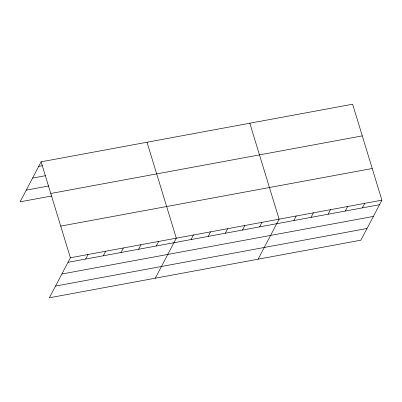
<?xml version="1.0" encoding="UTF-8"?>
<svg xmlns="http://www.w3.org/2000/svg" width="402" height="402" viewBox="0 0 402 402"><rect width="100%" height="100%" fill="white"/><g stroke="black" fill="none" stroke-linecap="round" stroke-linejoin="round"><path stroke-width="0.6" d="M41.104 161.815L70.39 257.767L49.381 297.781L360.895 240.185L381.9 200.171L352.619 104.218L41.104 161.815L20.1 201.829L51.752 195.975M85.656 259.049L88.043 254.501M103.309 255.783L105.691 251.24M120.962 252.521L123.344 247.974M138.61 249.255L140.996 244.712M156.262 245.994L158.649 241.446M155.298 278.194L176.302 238.185L147.021 142.233M191.05 239.562L193.437 235.014M208.181 236.396L210.568 231.848M225.316 233.225L227.703 228.683M242.446 230.06L244.833 225.512M259.581 226.889L261.968 222.346M258.094 259.189L279.104 219.175L249.818 123.228M293.847 220.557L296.234 216.01M310.982 217.387L313.369 212.844M328.112 214.221L330.499 209.673M345.248 211.05L347.635 206.507M362.383 207.884L364.765 203.337M38.723 166.363L42.371 165.689M32.577 178.066L45.361 175.704M26.246 190.126L48.768 185.96M50.768 193.483L362.282 135.886M60.727 226.105L372.237 168.508M70.39 257.767L381.9 200.171M68.003 262.31L379.513 204.713M61.858 274.018L373.368 216.422M55.526 286.073L367.036 228.477"/></g></svg>
